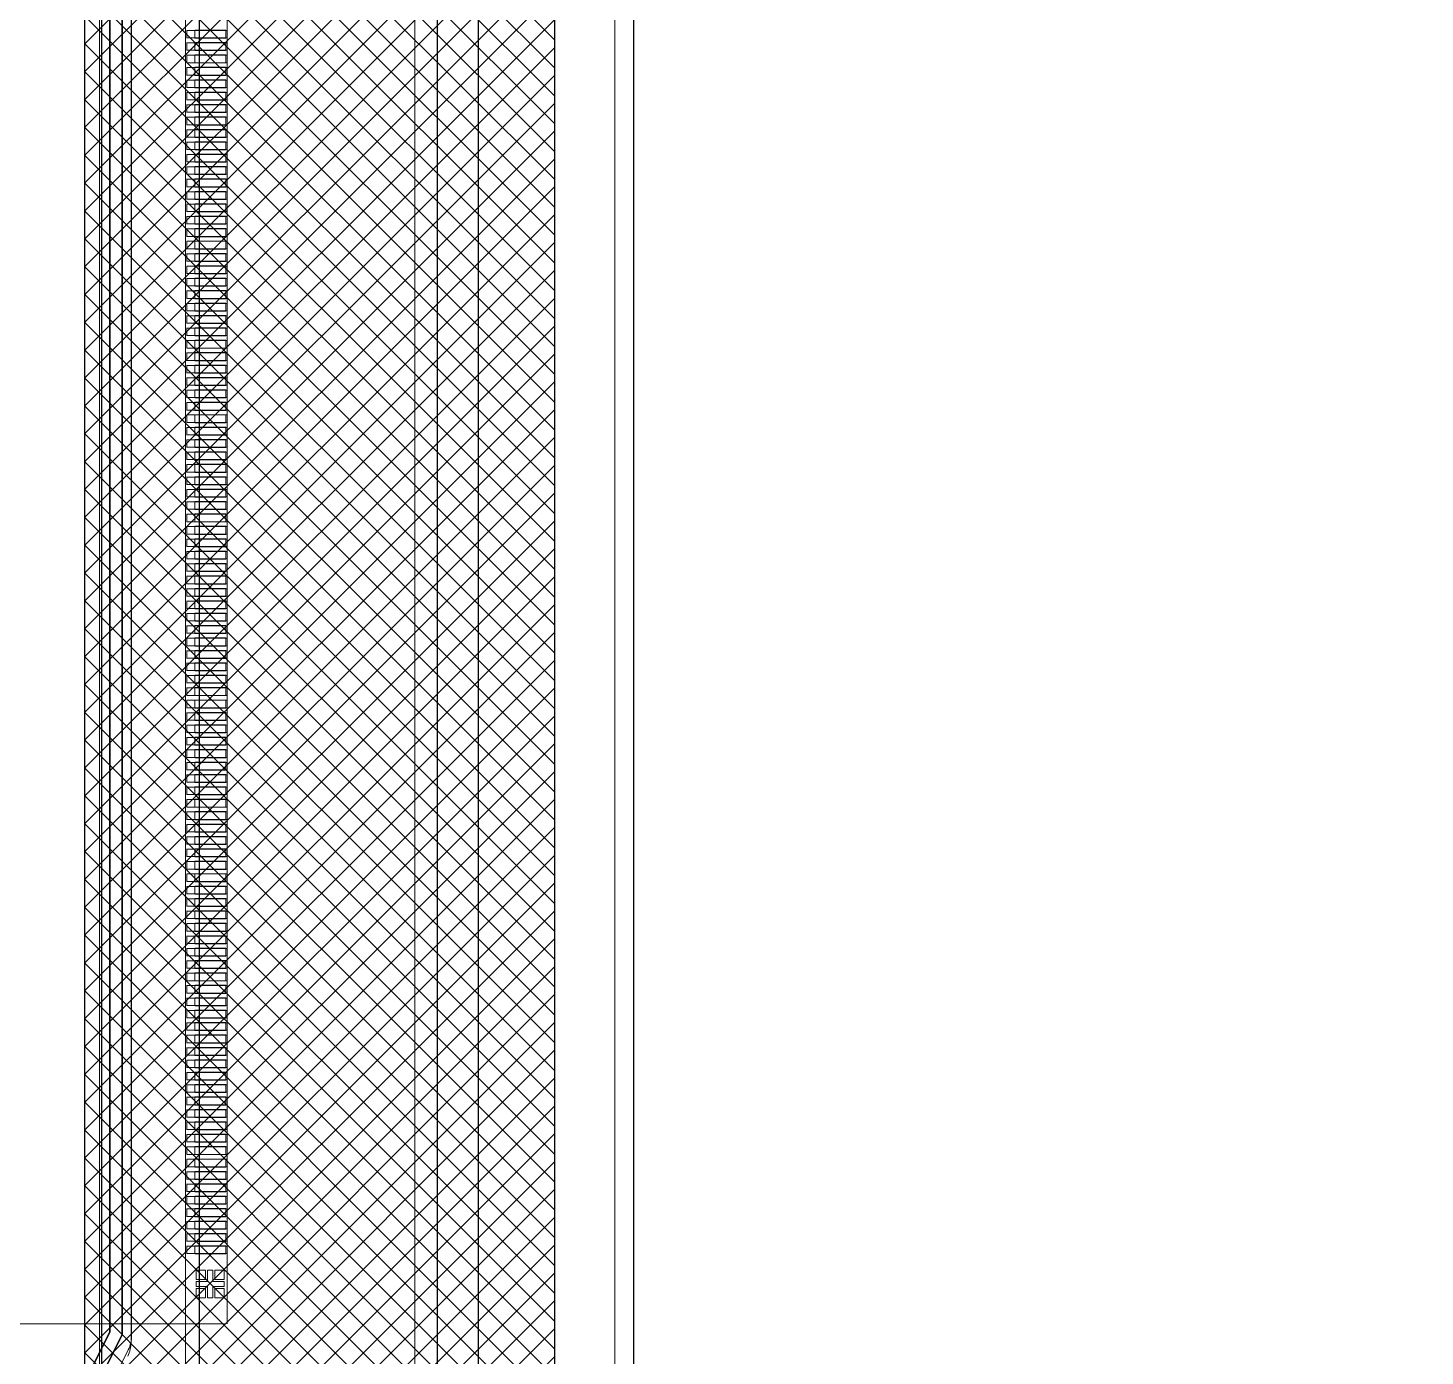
# Model space of a CAD drawing. Header units: millimetres. Extents: x 20850 to 34255, y -4073 to 3090.
# Drawn here: x 23519.35 to 23541.88, y 2534.62 to 2556.04 of the extents above; entities that cross this region are included whole.
import ezdxf

# ---------------------------------------------------------------- set-up
doc = ezdxf.new("R2010")
doc.units = ezdxf.units.MM
doc.header["$LTSCALE"] = 0.2
for name, color, linetype in [('Cover lens', 171, 'Continuous'), ('Sensor', 7, 'Continuous'), ('下铁框', 5, 'Continuous')]:
    doc.layers.add(name, color=color, linetype=linetype)
for name, color, linetype, lineweight in [('DIM（标注）', 3, 'Continuous', 0), ('LCD', 1, 'Continuous', 13), ('标注', 6, 'Continuous', 18), ('胶框', 7, 'Continuous', 5)]:
    doc.layers.add(name, color=color, linetype=linetype, lineweight=lineweight)

# ---------------------------------------------------------------- blocks, each defined once
blk = doc.blocks.new('7')
at = {"layer": '下铁框', "color": 4}
for p, q in [((-3168.582, 1829.306), (-3126.345, 1829.306)), ((-3126.345, 1829.306), (-3125.645, 1828.956)), ((-3168.535, 1829.106), (-3126.392, 1829.106)), ((-3126.392, 1829.106), (-3125.692, 1828.756))]:
    blk.add_line(p, q, dxfattribs=at)
blk = doc.blocks.new('A$C16496DF1')
at = {"layer": '胶框', "color": 7, "lineweight": 0}
for p, q in [((140.71, 20.274), (2.29, 20.274)), ((87.813, 14.68), (45.341, 14.68))]:
    blk.add_line(p, q, dxfattribs=at)
blk.add_arc((87.813, 14.18), 0.5, 63.4349, 90, dxfattribs=at)
at = {"layer": 'DIM（标注）', "color": 4, "linetype": 'Continuous'}
blk.add_blockref('7', (3214.041, -1814.776), dxfattribs=at)
blk = doc.blocks.new('fsddfdsfsfsdf')
h = blk.add_hatch()
h.set_pattern_fill('ANSI37', scale=0.1, angle=-90, style=0)
h.set_pattern_definition([(315, (14380.16406, 7288.82405), (0.224506403, 0.224506403), []), (45, (14380.16406, 7288.82405), (-0.224506403, 0.224506403), [])])
edge = h.paths.add_edge_path()
edge.add_line((14808.9353, 2352.5214), (15036.4433, 2352.5214))
edge.add_arc((15036.4433, 2353.1214), 0.6, -90, 0)
edge.add_line((15037.0433, 2353.1214), (15037.0433, 2494.9214))
edge.add_arc((15036.4433, 2494.9214), 0.6, 0, 90)
edge.add_line((15036.4433, 2495.5214), (14808.9353, 2495.5214))
edge.add_arc((14808.9353, 2495.0214), 0.5, 90, 180)
edge.add_line((14808.4353, 2495.0214), (14808.4353, 2353.0214))
edge.add_arc((14808.9353, 2353.0214), 0.5, 180, 270)
h.paths.add_polyline_path([(14816.0153, 2355.4414), (14816.0153, 2492.6014), (15034.7613, 2492.6014), (15034.7613, 2355.4414)], flags=16)
at = {"color": 7, "lineweight": 0}
for p, q in [((14814.7873, 2354.9414), (14814.7873, 2493.1014)), ((14809.1933, 2407.8082), (14809.1933, 2450.0804)), ((14808.8961, 2407.0957), (14809.1405, 2407.5846))]:
    blk.add_line(p, q, dxfattribs=at)
at = {"color": 7, "lineweight": 9}
for p, q in [((14810.0863, 2428.8614), (14810.0863, 2428.7314)), ((14810.0863, 2428.8614), (14810.0863, 2428.7314)), ((14810.0863, 2428.6614), (14810.0863, 2428.5314)), ((14810.0863, 2428.6614), (14810.0863, 2428.5314)), ((14810.0863, 2428.4614), (14810.0863, 2428.3314)), ((14810.0863, 2428.4614), (14810.0863, 2428.3314)), ((14810.0863, 2428.2614), (14810.0863, 2428.1314)), ((14810.0863, 2428.2614), (14810.0863, 2428.1314)), ((14810.0863, 2428.0614), (14810.0863, 2427.9314)), ((14810.0863, 2428.0614), (14810.0863, 2427.9314)), ((14810.0863, 2427.8614), (14810.0863, 2427.7314)), ((14810.0863, 2427.8614), (14810.0863, 2427.7314)), ((14810.0863, 2427.6614), (14810.0863, 2427.5314)), ((14810.0863, 2427.6614), (14810.0863, 2427.5314)), ((14810.0863, 2427.4614), (14810.0863, 2427.3314)), ((14810.0863, 2427.4614), (14810.0863, 2427.3314)), ((14810.0863, 2427.2614), (14810.0863, 2427.1314)), ((14810.0863, 2427.2614), (14810.0863, 2427.1314)), ((14810.0863, 2427.0614), (14810.0863, 2426.9314)), ((14810.0863, 2427.0614), (14810.0863, 2426.9314)), ((14810.0863, 2426.8614), (14810.0863, 2426.7314)), ((14810.0863, 2426.8614), (14810.0863, 2426.7314)), ((14810.0863, 2426.6614), (14810.0863, 2426.5314)), ((14810.0863, 2426.6614), (14810.0863, 2426.5314)), ((14810.0863, 2426.4614), (14810.0863, 2426.3314)), ((14810.0863, 2426.4614), (14810.0863, 2426.3314)), ((14810.0863, 2426.2614), (14810.0863, 2426.1314)), ((14810.0863, 2426.2614), (14810.0863, 2426.1314)), ((14810.0863, 2426.0614), (14810.0863, 2425.9314)), ((14810.0863, 2426.0614), (14810.0863, 2425.9314)), ((14810.0863, 2425.8614), (14810.0863, 2425.7314)), ((14810.0863, 2425.8614), (14810.0863, 2425.7314)), ((14810.0863, 2425.6614), (14810.0863, 2425.5314)), ((14810.0863, 2425.6614), (14810.0863, 2425.5314)), ((14810.0863, 2425.4614), (14810.0863, 2425.3314)), ((14810.0863, 2425.4614), (14810.0863, 2425.3314)), ((14810.0863, 2425.2614), (14810.0863, 2425.1314)), ((14810.0863, 2425.2614), (14810.0863, 2425.1314)), ((14810.0863, 2425.0614), (14810.0863, 2424.9314)), ((14810.0863, 2425.0614), (14810.0863, 2424.9314)), ((14810.0863, 2424.8614), (14810.0863, 2424.7314)), ((14810.0863, 2424.8614), (14810.0863, 2424.7314)), ((14810.0863, 2424.6614), (14810.0863, 2424.5314)), ((14810.0863, 2424.6614), (14810.0863, 2424.5314)), ((14810.0863, 2424.4614), (14810.0863, 2424.3314)), ((14810.0863, 2424.4614), (14810.0863, 2424.3314)), ((14810.0863, 2424.2614), (14810.0863, 2424.1314)), ((14810.0863, 2424.2614), (14810.0863, 2424.1314)), ((14810.0863, 2424.0614), (14810.0863, 2423.9314)), ((14810.0863, 2424.0614), (14810.0863, 2423.9314)), ((14810.0863, 2423.8614), (14810.0863, 2423.7314)), ((14810.0863, 2423.8614), (14810.0863, 2423.7314)), ((14810.0863, 2423.6614), (14810.0863, 2423.5314)), ((14810.0863, 2423.6614), (14810.0863, 2423.5314)), ((14810.0863, 2423.4614), (14810.0863, 2423.3314)), ((14810.0863, 2423.4614), (14810.0863, 2423.3314)), ((14810.0863, 2423.2614), (14810.0863, 2423.1314)), ((14810.0863, 2423.2614), (14810.0863, 2423.1314)), ((14810.0863, 2423.0614), (14810.0863, 2422.9314)), ((14810.0863, 2423.0614), (14810.0863, 2422.9314)), ((14810.0863, 2422.8614), (14810.0863, 2422.7314)), ((14810.0863, 2422.8614), (14810.0863, 2422.7314)), ((14810.0863, 2422.6614), (14810.0863, 2422.5314)), ((14810.0863, 2422.6614), (14810.0863, 2422.5314)), ((14810.0863, 2422.4614), (14810.0863, 2422.3314)), ((14810.0863, 2422.4614), (14810.0863, 2422.3314)), ((14810.0863, 2422.2614), (14810.0863, 2422.1314)), ((14810.0863, 2422.2614), (14810.0863, 2422.1314)), ((14810.0863, 2422.0614), (14810.0863, 2421.9314)), ((14810.0863, 2422.0614), (14810.0863, 2421.9314)), ((14810.0863, 2421.8614), (14810.0863, 2421.7314)), ((14810.0863, 2421.8614), (14810.0863, 2421.7314)), ((14810.0863, 2421.6614), (14810.0863, 2421.5314)), ((14810.0863, 2421.6614), (14810.0863, 2421.5314)), ((14810.0863, 2421.4614), (14810.0863, 2421.3314)), ((14810.0863, 2421.4614), (14810.0863, 2421.3314)), ((14810.0863, 2421.2614), (14810.0863, 2421.1314)), ((14810.0863, 2421.2614), (14810.0863, 2421.1314)), ((14810.0863, 2421.0614), (14810.0863, 2420.9314)), ((14810.0863, 2421.0614), (14810.0863, 2420.9314)), ((14810.0863, 2420.8614), (14810.0863, 2420.7314)), ((14810.0863, 2420.8614), (14810.0863, 2420.7314)), ((14810.0863, 2420.6614), (14810.0863, 2420.5314)), ((14810.0863, 2420.6614), (14810.0863, 2420.5314)), ((14810.0863, 2420.4614), (14810.0863, 2420.3314)), ((14810.0863, 2420.4614), (14810.0863, 2420.3314)), ((14810.0863, 2420.2614), (14810.0863, 2420.1314)), ((14810.0863, 2420.2614), (14810.0863, 2420.1314)), ((14810.0863, 2420.0614), (14810.0863, 2419.9314)), ((14810.0863, 2420.0614), (14810.0863, 2419.9314)), ((14810.0863, 2419.8614), (14810.0863, 2419.7314)), ((14810.0863, 2419.8614), (14810.0863, 2419.7314)), ((14810.0863, 2419.6614), (14810.0863, 2419.5314)), ((14810.0863, 2419.6614), (14810.0863, 2419.5314)), ((14810.0863, 2419.4614), (14810.0863, 2419.3314)), ((14810.0863, 2419.4614), (14810.0863, 2419.3314)), ((14810.0863, 2419.2614), (14810.0863, 2419.1314)), ((14810.0863, 2419.2614), (14810.0863, 2419.1314)), ((14810.0863, 2419.0614), (14810.0863, 2418.9314)), ((14810.0863, 2419.0614), (14810.0863, 2418.9314)), ((14810.0863, 2418.8614), (14810.0863, 2418.7314)), ((14810.0863, 2418.8614), (14810.0863, 2418.7314)), ((14810.0863, 2418.6614), (14810.0863, 2418.5314)), ((14810.0863, 2418.6614), (14810.0863, 2418.5314)), ((14810.0863, 2418.4614), (14810.0863, 2418.3314)), ((14810.0863, 2418.4614), (14810.0863, 2418.3314)), ((14810.0863, 2418.2614), (14810.0863, 2418.1314)), ((14810.0863, 2418.2614), (14810.0863, 2418.1314)), ((14810.0863, 2418.0614), (14810.0863, 2417.9314)), ((14810.0863, 2418.0614), (14810.0863, 2417.9314)), ((14810.0863, 2417.8614), (14810.0863, 2417.7314)), ((14810.0863, 2417.8614), (14810.0863, 2417.7314)), ((14810.0863, 2417.6614), (14810.0863, 2417.5314)), ((14810.0863, 2417.6614), (14810.0863, 2417.5314)), ((14810.0863, 2417.4614), (14810.0863, 2417.3314)), ((14810.0863, 2417.4614), (14810.0863, 2417.3314)), ((14810.0863, 2417.2614), (14810.0863, 2417.1314)), ((14810.0863, 2417.2614), (14810.0863, 2417.1314)), ((14810.0863, 2417.0614), (14810.0863, 2416.9314)), ((14810.0863, 2417.0614), (14810.0863, 2416.9314)), ((14810.0863, 2416.8614), (14810.0863, 2416.7314)), ((14810.0863, 2416.8614), (14810.0863, 2416.7314)), ((14810.0863, 2416.6614), (14810.0863, 2416.5314)), ((14810.0863, 2416.6614), (14810.0863, 2416.5314)), ((14810.0863, 2416.4614), (14810.0863, 2416.3314)), ((14810.0863, 2416.4614), (14810.0863, 2416.3314)), ((14810.0863, 2416.2614), (14810.0863, 2416.1314)), ((14810.0863, 2416.2614), (14810.0863, 2416.1314)), ((14810.0863, 2416.0614), (14810.0863, 2415.9314)), ((14810.0863, 2416.0614), (14810.0863, 2415.9314)), ((14810.0863, 2415.8614), (14810.0863, 2415.7314)), ((14810.0863, 2415.8614), (14810.0863, 2415.7314)), ((14810.0863, 2415.6614), (14810.0863, 2415.5314)), ((14810.0863, 2415.6614), (14810.0863, 2415.5314)), ((14810.0863, 2415.4614), (14810.0863, 2415.3314)), ((14810.0863, 2415.4614), (14810.0863, 2415.3314)), ((14810.0863, 2415.2614), (14810.0863, 2415.1314)), ((14810.0863, 2415.2614), (14810.0863, 2415.1314)), ((14810.0863, 2415.0614), (14810.0863, 2414.9314)), ((14810.0863, 2415.0614), (14810.0863, 2414.9314)), ((14810.0863, 2414.8614), (14810.0863, 2414.7314)), ((14810.0863, 2414.8614), (14810.0863, 2414.7314)), ((14810.0863, 2414.6614), (14810.0863, 2414.5314)), ((14810.0863, 2414.6614), (14810.0863, 2414.5314)), ((14810.0863, 2414.4614), (14810.0863, 2414.3314)), ((14810.0863, 2414.4614), (14810.0863, 2414.3314)), ((14810.0863, 2414.2614), (14810.0863, 2414.1314)), ((14810.0863, 2414.2614), (14810.0863, 2414.1314)), ((14810.0863, 2414.0614), (14810.0863, 2413.9314)), ((14810.0863, 2414.0614), (14810.0863, 2413.9314)), ((14810.0863, 2413.8614), (14810.0863, 2413.7314)), ((14810.0863, 2413.8614), (14810.0863, 2413.7314)), ((14810.0863, 2413.6614), (14810.0863, 2413.5314)), ((14810.0863, 2413.6614), (14810.0863, 2413.5314)), ((14810.0863, 2413.4614), (14810.0863, 2413.3314)), ((14810.0863, 2413.4614), (14810.0863, 2413.3314)), ((14810.0863, 2413.2614), (14810.0863, 2413.1314)), ((14810.0863, 2413.2614), (14810.0863, 2413.1314)), ((14810.0863, 2413.0614), (14810.0863, 2412.9314)), ((14810.0863, 2413.0614), (14810.0863, 2412.9314)), ((14810.0863, 2412.8614), (14810.0863, 2412.7314)), ((14810.0863, 2412.8614), (14810.0863, 2412.7314)), ((14810.0863, 2412.6614), (14810.0863, 2412.5314)), ((14810.0863, 2412.6614), (14810.0863, 2412.5314)), ((14810.0863, 2412.4614), (14810.0863, 2412.3314)), ((14810.0863, 2412.4614), (14810.0863, 2412.3314)), ((14810.0863, 2412.2614), (14810.0863, 2412.1314)), ((14810.0863, 2412.2614), (14810.0863, 2412.1314)), ((14810.0863, 2412.0614), (14810.0863, 2411.9314)), ((14810.0863, 2412.0614), (14810.0863, 2411.9314)), ((14810.0863, 2411.8614), (14810.0863, 2411.7314)), ((14810.0863, 2411.8614), (14810.0863, 2411.7314)), ((14810.0863, 2411.6614), (14810.0863, 2411.5314)), ((14810.0863, 2411.6614), (14810.0863, 2411.5314)), ((14810.0863, 2411.4614), (14810.0863, 2411.3314)), ((14810.0863, 2411.4614), (14810.0863, 2411.3314)), ((14810.0863, 2411.2614), (14810.0863, 2411.1314)), ((14810.0863, 2411.2614), (14810.0863, 2411.1314)), ((14810.0863, 2411.0614), (14810.0863, 2410.9314)), ((14810.0863, 2411.0614), (14810.0863, 2410.9314)), ((14810.0863, 2410.8614), (14810.0863, 2410.7314)), ((14810.0863, 2410.8614), (14810.0863, 2410.7314)), ((14810.0863, 2410.6614), (14810.0863, 2410.5314)), ((14810.0863, 2410.6614), (14810.0863, 2410.5314)), ((14810.0863, 2410.4614), (14810.0863, 2410.3314)), ((14810.0863, 2410.4614), (14810.0863, 2410.3314)), ((14810.0863, 2410.2614), (14810.0863, 2410.1314)), ((14810.0863, 2410.2614), (14810.0863, 2410.1314)), ((14810.0863, 2410.0614), (14810.0863, 2409.9314)), ((14810.0863, 2410.0614), (14810.0863, 2409.9314)), ((14810.0863, 2409.8614), (14810.0863, 2409.7314)), ((14810.0863, 2409.8614), (14810.0863, 2409.7314)), ((14810.0863, 2409.6614), (14810.0863, 2409.5314)), ((14810.0863, 2409.6614), (14810.0863, 2409.5314)), ((14810.0863, 2409.4614), (14810.0863, 2409.3314)), ((14810.0863, 2409.4614), (14810.0863, 2409.3314)), ((14810.0863, 2409.2614), (14810.0863, 2409.1314)), ((14810.0863, 2409.2614), (14810.0863, 2409.1314)), ((14810.4188, 2408.6889), (14810.2363, 2408.6889)), ((14810.2363, 2408.6889), (14810.2363, 2408.6039)), ((14810.4188, 2408.6889), (14810.2363, 2408.6889)), ((14810.2363, 2408.6889), (14810.2363, 2408.6039)), ((14810.5038, 2408.8714), (14810.4188, 2408.8714)), ((14810.4188, 2408.8714), (14810.4188, 2408.6889)), ((14810.5038, 2408.8714), (14810.4188, 2408.8714)), ((14810.4188, 2408.8714), (14810.4188, 2408.6889)), ((14810.5038, 2408.8714), (14810.5038, 2408.6889)), ((14810.5038, 2408.8714), (14810.5038, 2408.6889)), ((14810.6863, 2408.6889), (14810.5038, 2408.6889)), ((14810.6863, 2408.6889), (14810.5038, 2408.6889)), ((14810.6863, 2408.6889), (14810.6863, 2408.6039)), ((14810.6863, 2408.6889), (14810.6863, 2408.6039)), ((14810.4188, 2408.6039), (14810.2363, 2408.6039)), ((14810.4188, 2408.6039), (14810.2363, 2408.6039)), ((14810.4188, 2408.6039), (14810.4188, 2408.4214)), ((14810.4188, 2408.6039), (14810.4188, 2408.4214)), ((14810.6863, 2408.6039), (14810.5038, 2408.6039)), ((14810.5038, 2408.6039), (14810.5038, 2408.4214)), ((14810.6863, 2408.6039), (14810.5038, 2408.6039)), ((14810.5038, 2408.6039), (14810.5038, 2408.4214)), ((14810.5038, 2408.4214), (14810.4188, 2408.4214)), ((14810.5038, 2408.4214), (14810.4188, 2408.4214))]:
    blk.add_line(p, q, dxfattribs=at)
at = {"color": 7}
blk.add_lwpolyline([(14808.9353, 2352.5214), (15036.4433, 2352.5214, 0.4142136), (15037.0433, 2353.1214), (15037.0433, 2494.9214, 0.4142136), (15036.4433, 2495.5214), (14808.9353, 2495.5214, 0.4142136), (14808.4353, 2495.0214), (14808.4353, 2353.0214, 0.4142136)], format="xyb", close=True, dxfattribs=at)
at = {"ltscale": 3}
blk.add_lwpolyline([(14808.7152, 2366.0524), (14808.7154, 2485.4542, 0.1989154), (14808.6568, 2485.5956), (14808.4939, 2485.7585, -0.198915), (14808.4353, 2485.817), (14808.4353, 2495.0214, -0.4142136), (14808.9353, 2495.5214), (15036.4853, 2495.5214, -0.4142136), (15036.9853, 2495.0214), (15036.9853, 2353.1214, -0.4142136), (15036.4853, 2352.6214), (14808.9353, 2352.6214, -0.4142136), (14808.4353, 2353.1214), (14808.4353, 2365.5655, -0.198915), (14808.4939, 2365.624), (14808.5687, 2365.6989)], format="xyb", dxfattribs=at)
at = {"color": 7}
for points in [[(14810.2853, 2493.7014), (14810.2853, 2354.3414), (15035.8613, 2354.3414), (15035.8613, 2493.7014)], [(14816.0153, 2355.4414), (14816.0153, 2492.6014), (15034.7613, 2492.6014), (15034.7613, 2355.4414)], [(14817.2853, 2356.3414), (15033.8613, 2356.3414), (15033.8613, 2491.7014), (14817.2853, 2491.7014)]]:
    blk.add_lwpolyline(points, close=True, dxfattribs=at)
blk.add_lwpolyline([(14814.1213, 2493.7014), (14814.1213, 2354.3414)], dxfattribs=at)
at = {"color": 7, "lineweight": 0}
blk.add_arc((14808.6933, 2407.8082), 0.5, 333.43495, 0, dxfattribs=at)
at = {"layer": 'LCD', "color": 4, "lineweight": 0}
for p, q in [((14810.4188, 2408.6889), (14810.2363, 2408.6889)), ((14810.2363, 2408.6039), (14810.2363, 2408.6889)), ((14810.4188, 2408.6889), (14810.2363, 2408.6889)), ((14810.2363, 2408.6039), (14810.2363, 2408.6889)), ((14810.4188, 2408.6889), (14810.4188, 2408.8714)), ((14810.4188, 2408.8714), (14810.5038, 2408.8714)), ((14810.4188, 2408.6889), (14810.4188, 2408.8714)), ((14810.5038, 2408.6889), (14810.5038, 2408.8714)), ((14810.5038, 2408.6889), (14810.5038, 2408.8714)), ((14810.6863, 2408.6889), (14810.5038, 2408.6889)), ((14810.6863, 2408.6889), (14810.5038, 2408.6889)), ((14810.6863, 2408.6889), (14810.6863, 2408.6039)), ((14810.6863, 2408.6889), (14810.6863, 2408.6039)), ((14810.4188, 2408.6039), (14810.2363, 2408.6039)), ((14810.4188, 2408.6039), (14810.2363, 2408.6039)), ((14810.4188, 2408.4214), (14810.4188, 2408.6039)), ((14810.4188, 2408.4214), (14810.4188, 2408.6039)), ((14810.6863, 2408.6039), (14810.5038, 2408.6039)), ((14810.5038, 2408.4214), (14810.5038, 2408.6039)), ((14810.6863, 2408.6039), (14810.5038, 2408.6039)), ((14810.5038, 2408.4214), (14810.5038, 2408.6039)), ((14810.5038, 2408.4214), (14810.4188, 2408.4214)), ((14810.5038, 2408.4214), (14810.4188, 2408.4214))]:
    blk.add_line(p, q, dxfattribs=at)
for points in [[(14810.7363, 2428.7364), (14810.7363, 2428.8564), (14810.0863, 2428.8564), (14810.0863, 2428.7364)], [(14810.7363, 2428.5364), (14810.7363, 2428.6564), (14810.0863, 2428.6564), (14810.0863, 2428.5364)], [(14810.7363, 2428.3364), (14810.7363, 2428.4564), (14810.0863, 2428.4564), (14810.0863, 2428.3364)], [(14810.7363, 2428.1364), (14810.7363, 2428.2564), (14810.0863, 2428.2564), (14810.0863, 2428.1364)], [(14810.7363, 2427.9364), (14810.7363, 2428.0564), (14810.0863, 2428.0564), (14810.0863, 2427.9364)], [(14810.7363, 2427.7364), (14810.7363, 2427.8564), (14810.0863, 2427.8564), (14810.0863, 2427.7364)], [(14810.7363, 2427.5364), (14810.7363, 2427.6564), (14810.0863, 2427.6564), (14810.0863, 2427.5364)], [(14810.7363, 2427.3364), (14810.7363, 2427.4564), (14810.0863, 2427.4564), (14810.0863, 2427.3364)], [(14810.7363, 2427.1364), (14810.7363, 2427.2564), (14810.0863, 2427.2564), (14810.0863, 2427.1364)], [(14810.7363, 2426.9364), (14810.7363, 2427.0564), (14810.0863, 2427.0564), (14810.0863, 2426.9364)], [(14810.7363, 2426.7364), (14810.7363, 2426.8564), (14810.0863, 2426.8564), (14810.0863, 2426.7364)], [(14810.7363, 2426.5364), (14810.7363, 2426.6564), (14810.0863, 2426.6564), (14810.0863, 2426.5364)], [(14810.7363, 2426.3364), (14810.7363, 2426.4564), (14810.0863, 2426.4564), (14810.0863, 2426.3364)], [(14810.7363, 2426.1364), (14810.7363, 2426.2564), (14810.0863, 2426.2564), (14810.0863, 2426.1364)], [(14810.7363, 2425.9364), (14810.7363, 2426.0564), (14810.0863, 2426.0564), (14810.0863, 2425.9364)], [(14810.7363, 2425.7364), (14810.7363, 2425.8564), (14810.0863, 2425.8564), (14810.0863, 2425.7364)], [(14810.7363, 2425.5364), (14810.7363, 2425.6564), (14810.0863, 2425.6564), (14810.0863, 2425.5364)], [(14810.7363, 2425.3364), (14810.7363, 2425.4564), (14810.0863, 2425.4564), (14810.0863, 2425.3364)], [(14810.7363, 2425.1364), (14810.7363, 2425.2564), (14810.0863, 2425.2564), (14810.0863, 2425.1364)], [(14810.7363, 2424.9364), (14810.7363, 2425.0564), (14810.0863, 2425.0564), (14810.0863, 2424.9364)], [(14810.7363, 2424.7364), (14810.7363, 2424.8564), (14810.0863, 2424.8564), (14810.0863, 2424.7364)], [(14810.7363, 2424.5364), (14810.7363, 2424.6564), (14810.0863, 2424.6564), (14810.0863, 2424.5364)], [(14810.7363, 2424.3364), (14810.7363, 2424.4564), (14810.0863, 2424.4564), (14810.0863, 2424.3364)], [(14810.7363, 2424.1364), (14810.7363, 2424.2564), (14810.0863, 2424.2564), (14810.0863, 2424.1364)], [(14810.7363, 2423.9364), (14810.7363, 2424.0564), (14810.0863, 2424.0564), (14810.0863, 2423.9364)], [(14810.7363, 2423.7364), (14810.7363, 2423.8564), (14810.0863, 2423.8564), (14810.0863, 2423.7364)], [(14810.7363, 2423.5364), (14810.7363, 2423.6564), (14810.0863, 2423.6564), (14810.0863, 2423.5364)], [(14810.7363, 2423.3364), (14810.7363, 2423.4564), (14810.0863, 2423.4564), (14810.0863, 2423.3364)], [(14810.7363, 2423.1364), (14810.7363, 2423.2564), (14810.0863, 2423.2564), (14810.0863, 2423.1364)], [(14810.7363, 2422.9364), (14810.7363, 2423.0564), (14810.0863, 2423.0564), (14810.0863, 2422.9364)], [(14810.7363, 2422.7364), (14810.7363, 2422.8564), (14810.0863, 2422.8564), (14810.0863, 2422.7364)], [(14810.7363, 2422.5364), (14810.7363, 2422.6564), (14810.0863, 2422.6564), (14810.0863, 2422.5364)], [(14810.7363, 2422.3364), (14810.7363, 2422.4564), (14810.0863, 2422.4564), (14810.0863, 2422.3364)], [(14810.7363, 2422.1364), (14810.7363, 2422.2564), (14810.0863, 2422.2564), (14810.0863, 2422.1364)], [(14810.7363, 2421.9364), (14810.7363, 2422.0564), (14810.0863, 2422.0564), (14810.0863, 2421.9364)], [(14810.7363, 2421.7364), (14810.7363, 2421.8564), (14810.0863, 2421.8564), (14810.0863, 2421.7364)], [(14810.7363, 2421.5364), (14810.7363, 2421.6564), (14810.0863, 2421.6564), (14810.0863, 2421.5364)], [(14810.7363, 2421.3364), (14810.7363, 2421.4564), (14810.0863, 2421.4564), (14810.0863, 2421.3364)], [(14810.7363, 2421.1364), (14810.7363, 2421.2564), (14810.0863, 2421.2564), (14810.0863, 2421.1364)], [(14810.7363, 2420.9364), (14810.7363, 2421.0564), (14810.0863, 2421.0564), (14810.0863, 2420.9364)], [(14810.7363, 2420.7364), (14810.7363, 2420.8564), (14810.0863, 2420.8564), (14810.0863, 2420.7364)], [(14810.7363, 2420.5364), (14810.7363, 2420.6564), (14810.0863, 2420.6564), (14810.0863, 2420.5364)], [(14810.7363, 2420.3364), (14810.7363, 2420.4564), (14810.0863, 2420.4564), (14810.0863, 2420.3364)], [(14810.7363, 2420.1364), (14810.7363, 2420.2564), (14810.0863, 2420.2564), (14810.0863, 2420.1364)], [(14810.7363, 2419.9364), (14810.7363, 2420.0564), (14810.0863, 2420.0564), (14810.0863, 2419.9364)], [(14810.7363, 2419.7364), (14810.7363, 2419.8564), (14810.0863, 2419.8564), (14810.0863, 2419.7364)], [(14810.7363, 2419.5364), (14810.7363, 2419.6564), (14810.0863, 2419.6564), (14810.0863, 2419.5364)], [(14810.7363, 2419.3364), (14810.7363, 2419.4564), (14810.0863, 2419.4564), (14810.0863, 2419.3364)], [(14810.7363, 2419.1364), (14810.7363, 2419.2564), (14810.0863, 2419.2564), (14810.0863, 2419.1364)], [(14810.7363, 2418.9364), (14810.7363, 2419.0564), (14810.0863, 2419.0564), (14810.0863, 2418.9364)], [(14810.7363, 2418.7364), (14810.7363, 2418.8564), (14810.0863, 2418.8564), (14810.0863, 2418.7364)], [(14810.7363, 2418.5364), (14810.7363, 2418.6564), (14810.0863, 2418.6564), (14810.0863, 2418.5364)], [(14810.7363, 2418.3364), (14810.7363, 2418.4564), (14810.0863, 2418.4564), (14810.0863, 2418.3364)], [(14810.7363, 2418.1364), (14810.7363, 2418.2564), (14810.0863, 2418.2564), (14810.0863, 2418.1364)], [(14810.7363, 2417.9364), (14810.7363, 2418.0564), (14810.0863, 2418.0564), (14810.0863, 2417.9364)], [(14810.7363, 2417.7364), (14810.7363, 2417.8564), (14810.0863, 2417.8564), (14810.0863, 2417.7364)], [(14810.7363, 2417.5364), (14810.7363, 2417.6564), (14810.0863, 2417.6564), (14810.0863, 2417.5364)], [(14810.7363, 2417.3364), (14810.7363, 2417.4564), (14810.0863, 2417.4564), (14810.0863, 2417.3364)], [(14810.7363, 2417.1364), (14810.7363, 2417.2564), (14810.0863, 2417.2564), (14810.0863, 2417.1364)], [(14810.7363, 2416.9364), (14810.7363, 2417.0564), (14810.0863, 2417.0564), (14810.0863, 2416.9364)], [(14810.7363, 2416.7364), (14810.7363, 2416.8564), (14810.0863, 2416.8564), (14810.0863, 2416.7364)], [(14810.7363, 2416.5364), (14810.7363, 2416.6564), (14810.0863, 2416.6564), (14810.0863, 2416.5364)], [(14810.7363, 2416.3364), (14810.7363, 2416.4564), (14810.0863, 2416.4564), (14810.0863, 2416.3364)], [(14810.7363, 2416.1364), (14810.7363, 2416.2564), (14810.0863, 2416.2564), (14810.0863, 2416.1364)], [(14810.7363, 2415.9364), (14810.7363, 2416.0564), (14810.0863, 2416.0564), (14810.0863, 2415.9364)], [(14810.7363, 2415.7364), (14810.7363, 2415.8564), (14810.0863, 2415.8564), (14810.0863, 2415.7364)], [(14810.7363, 2415.5364), (14810.7363, 2415.6564), (14810.0863, 2415.6564), (14810.0863, 2415.5364)], [(14810.7363, 2415.3364), (14810.7363, 2415.4564), (14810.0863, 2415.4564), (14810.0863, 2415.3364)], [(14810.7363, 2415.1364), (14810.7363, 2415.2564), (14810.0863, 2415.2564), (14810.0863, 2415.1364)], [(14810.7363, 2414.9364), (14810.7363, 2415.0564), (14810.0863, 2415.0564), (14810.0863, 2414.9364)], [(14810.7363, 2414.7364), (14810.7363, 2414.8564), (14810.0863, 2414.8564), (14810.0863, 2414.7364)], [(14810.7363, 2414.5364), (14810.7363, 2414.6564), (14810.0863, 2414.6564), (14810.0863, 2414.5364)], [(14810.7363, 2414.3364), (14810.7363, 2414.4564), (14810.0863, 2414.4564), (14810.0863, 2414.3364)], [(14810.7363, 2414.1364), (14810.7363, 2414.2564), (14810.0863, 2414.2564), (14810.0863, 2414.1364)], [(14810.7363, 2413.9364), (14810.7363, 2414.0564), (14810.0863, 2414.0564), (14810.0863, 2413.9364)], [(14810.7363, 2413.7364), (14810.7363, 2413.8564), (14810.0863, 2413.8564), (14810.0863, 2413.7364)], [(14810.7363, 2413.5364), (14810.7363, 2413.6564), (14810.0863, 2413.6564), (14810.0863, 2413.5364)], [(14810.7363, 2413.3364), (14810.7363, 2413.4564), (14810.0863, 2413.4564), (14810.0863, 2413.3364)], [(14810.7363, 2413.1364), (14810.7363, 2413.2564), (14810.0863, 2413.2564), (14810.0863, 2413.1364)], [(14810.7363, 2412.9364), (14810.7363, 2413.0564), (14810.0863, 2413.0564), (14810.0863, 2412.9364)], [(14810.7363, 2412.7364), (14810.7363, 2412.8564), (14810.0863, 2412.8564), (14810.0863, 2412.7364)], [(14810.7363, 2412.5364), (14810.7363, 2412.6564), (14810.0863, 2412.6564), (14810.0863, 2412.5364)], [(14810.7363, 2412.3364), (14810.7363, 2412.4564), (14810.0863, 2412.4564), (14810.0863, 2412.3364)], [(14810.7363, 2412.1364), (14810.7363, 2412.2564), (14810.0863, 2412.2564), (14810.0863, 2412.1364)], [(14810.7363, 2411.9364), (14810.7363, 2412.0564), (14810.0863, 2412.0564), (14810.0863, 2411.9364)], [(14810.7363, 2411.7364), (14810.7363, 2411.8564), (14810.0863, 2411.8564), (14810.0863, 2411.7364)], [(14810.7363, 2411.5364), (14810.7363, 2411.6564), (14810.0863, 2411.6564), (14810.0863, 2411.5364)], [(14810.7363, 2411.3364), (14810.7363, 2411.4564), (14810.0863, 2411.4564), (14810.0863, 2411.3364)], [(14810.7363, 2411.1364), (14810.7363, 2411.2564), (14810.0863, 2411.2564), (14810.0863, 2411.1364)], [(14810.7363, 2410.9364), (14810.7363, 2411.0564), (14810.0863, 2411.0564), (14810.0863, 2410.9364)], [(14810.7363, 2410.7364), (14810.7363, 2410.8564), (14810.0863, 2410.8564), (14810.0863, 2410.7364)], [(14810.7363, 2410.5364), (14810.7363, 2410.6564), (14810.0863, 2410.6564), (14810.0863, 2410.5364)], [(14810.7363, 2410.3364), (14810.7363, 2410.4564), (14810.0863, 2410.4564), (14810.0863, 2410.3364)], [(14810.7363, 2410.1364), (14810.7363, 2410.2564), (14810.0863, 2410.2564), (14810.0863, 2410.1364)], [(14810.7363, 2409.9364), (14810.7363, 2410.0564), (14810.0863, 2410.0564), (14810.0863, 2409.9364)], [(14810.7363, 2409.7364), (14810.7363, 2409.8564), (14810.0863, 2409.8564), (14810.0863, 2409.7364)], [(14810.7363, 2409.5364), (14810.7363, 2409.6564), (14810.0863, 2409.6564), (14810.0863, 2409.5364)], [(14810.7363, 2409.3364), (14810.7363, 2409.4564), (14810.0863, 2409.4564), (14810.0863, 2409.3364)], [(14810.7363, 2409.1364), (14810.7363, 2409.2564), (14810.0863, 2409.2564), (14810.0863, 2409.1364)]]:
    blk.add_lwpolyline(points, close=True, dxfattribs=at)
at = {"layer": '标注', "color": 1}
for p, q in [((14810.7363, 2439.5879), (14810.7363, 2408.0048)), ((14806.6967, 2408.0048), (14810.691, 2408.0048))]:
    blk.add_line(p, q, dxfattribs=at)
at = {"layer": '标注', "color": 6}
for points in [[(15035.8613, 2493.9014), (15035.8613, 2354.1414), (14810.0613, 2354.1414), (14810.0613, 2493.9014)], [(15035.8613, 2493.9014), (15035.8613, 2354.1414), (14810.0613, 2354.1414), (14810.0613, 2493.9014)], [(15035.8613, 2493.9014), (15035.8613, 2354.1414), (14813.7613, 2354.1414), (14813.7613, 2493.9014)], [(15035.8613, 2493.9014), (15035.8613, 2354.1414), (14813.7613, 2354.1414), (14813.7613, 2493.9014)], [(15033.8613, 2491.7014), (15033.8613, 2356.3414), (14817.2853, 2356.3414), (14817.2853, 2491.7014)], [(15033.8613, 2491.7014), (15033.8613, 2356.3414), (14817.2853, 2356.3414), (14817.2853, 2491.7014)]]:
    blk.add_lwpolyline(points, close=True, dxfattribs=at)
at = {"layer": '标注', "color": 1}
for points in [[(14810.7113, 2428.8614), (14810.7113, 2428.7314), (14810.2113, 2428.7314), (14810.2113, 2428.8614)], [(14810.7113, 2428.6614), (14810.7113, 2428.5314), (14810.2113, 2428.5314), (14810.2113, 2428.6614)], [(14810.7113, 2428.4614), (14810.7113, 2428.3314), (14810.2113, 2428.3314), (14810.2113, 2428.4614)], [(14810.7113, 2428.2614), (14810.7113, 2428.1314), (14810.2113, 2428.1314), (14810.2113, 2428.2614)], [(14810.7113, 2428.0614), (14810.7113, 2427.9314), (14810.2113, 2427.9314), (14810.2113, 2428.0614)], [(14810.7113, 2427.8614), (14810.7113, 2427.7314), (14810.2113, 2427.7314), (14810.2113, 2427.8614)], [(14810.7113, 2427.6614), (14810.7113, 2427.5314), (14810.2113, 2427.5314), (14810.2113, 2427.6614)], [(14810.7113, 2427.4614), (14810.7113, 2427.3314), (14810.2113, 2427.3314), (14810.2113, 2427.4614)], [(14810.7113, 2427.2614), (14810.7113, 2427.1314), (14810.2113, 2427.1314), (14810.2113, 2427.2614)], [(14810.7113, 2427.0614), (14810.7113, 2426.9314), (14810.2113, 2426.9314), (14810.2113, 2427.0614)], [(14810.7113, 2426.8614), (14810.7113, 2426.7314), (14810.2113, 2426.7314), (14810.2113, 2426.8614)], [(14810.7113, 2426.6614), (14810.7113, 2426.5314), (14810.2113, 2426.5314), (14810.2113, 2426.6614)], [(14810.7113, 2426.4614), (14810.7113, 2426.3314), (14810.2113, 2426.3314), (14810.2113, 2426.4614)], [(14810.7113, 2426.2614), (14810.7113, 2426.1314), (14810.2113, 2426.1314), (14810.2113, 2426.2614)], [(14810.7113, 2426.0614), (14810.7113, 2425.9314), (14810.2113, 2425.9314), (14810.2113, 2426.0614)], [(14810.7113, 2425.8614), (14810.7113, 2425.7314), (14810.2113, 2425.7314), (14810.2113, 2425.8614)], [(14810.7113, 2425.6614), (14810.7113, 2425.5314), (14810.2113, 2425.5314), (14810.2113, 2425.6614)], [(14810.7113, 2425.4614), (14810.7113, 2425.3314), (14810.2113, 2425.3314), (14810.2113, 2425.4614)], [(14810.7113, 2425.2614), (14810.7113, 2425.1314), (14810.2113, 2425.1314), (14810.2113, 2425.2614)], [(14810.7113, 2425.0614), (14810.7113, 2424.9314), (14810.2113, 2424.9314), (14810.2113, 2425.0614)], [(14810.7113, 2424.8614), (14810.7113, 2424.7314), (14810.2113, 2424.7314), (14810.2113, 2424.8614)], [(14810.7113, 2424.6614), (14810.7113, 2424.5314), (14810.2113, 2424.5314), (14810.2113, 2424.6614)], [(14810.7113, 2424.4614), (14810.7113, 2424.3314), (14810.2113, 2424.3314), (14810.2113, 2424.4614)], [(14810.7113, 2424.2614), (14810.7113, 2424.1314), (14810.2113, 2424.1314), (14810.2113, 2424.2614)], [(14810.7113, 2424.0614), (14810.7113, 2423.9314), (14810.2113, 2423.9314), (14810.2113, 2424.0614)], [(14810.7113, 2423.8614), (14810.7113, 2423.7314), (14810.2113, 2423.7314), (14810.2113, 2423.8614)], [(14810.7113, 2423.6614), (14810.7113, 2423.5314), (14810.2113, 2423.5314), (14810.2113, 2423.6614)], [(14810.7113, 2423.4614), (14810.7113, 2423.3314), (14810.2113, 2423.3314), (14810.2113, 2423.4614)], [(14810.7113, 2423.2614), (14810.7113, 2423.1314), (14810.2113, 2423.1314), (14810.2113, 2423.2614)], [(14810.7113, 2423.0614), (14810.7113, 2422.9314), (14810.2113, 2422.9314), (14810.2113, 2423.0614)], [(14810.7113, 2422.8614), (14810.7113, 2422.7314), (14810.2113, 2422.7314), (14810.2113, 2422.8614)], [(14810.7113, 2422.6614), (14810.7113, 2422.5314), (14810.2113, 2422.5314), (14810.2113, 2422.6614)], [(14810.7113, 2422.4614), (14810.7113, 2422.3314), (14810.2113, 2422.3314), (14810.2113, 2422.4614)], [(14810.7113, 2422.2614), (14810.7113, 2422.1314), (14810.2113, 2422.1314), (14810.2113, 2422.2614)], [(14810.7113, 2422.0614), (14810.7113, 2421.9314), (14810.2113, 2421.9314), (14810.2113, 2422.0614)], [(14810.7113, 2421.8614), (14810.7113, 2421.7314), (14810.2113, 2421.7314), (14810.2113, 2421.8614)], [(14810.7113, 2421.6614), (14810.7113, 2421.5314), (14810.2113, 2421.5314), (14810.2113, 2421.6614)], [(14810.7113, 2421.4614), (14810.7113, 2421.3314), (14810.2113, 2421.3314), (14810.2113, 2421.4614)], [(14810.7113, 2421.2614), (14810.7113, 2421.1314), (14810.2113, 2421.1314), (14810.2113, 2421.2614)], [(14810.7113, 2421.0614), (14810.7113, 2420.9314), (14810.2113, 2420.9314), (14810.2113, 2421.0614)], [(14810.7113, 2420.8614), (14810.7113, 2420.7314), (14810.2113, 2420.7314), (14810.2113, 2420.8614)], [(14810.7113, 2420.6614), (14810.7113, 2420.5314), (14810.2113, 2420.5314), (14810.2113, 2420.6614)], [(14810.7113, 2420.4614), (14810.7113, 2420.3314), (14810.2113, 2420.3314), (14810.2113, 2420.4614)], [(14810.7113, 2420.2614), (14810.7113, 2420.1314), (14810.2113, 2420.1314), (14810.2113, 2420.2614)], [(14810.7113, 2420.0614), (14810.7113, 2419.9314), (14810.2113, 2419.9314), (14810.2113, 2420.0614)], [(14810.7113, 2419.8614), (14810.7113, 2419.7314), (14810.2113, 2419.7314), (14810.2113, 2419.8614)], [(14810.7113, 2419.6614), (14810.7113, 2419.5314), (14810.2113, 2419.5314), (14810.2113, 2419.6614)], [(14810.7113, 2419.4614), (14810.7113, 2419.3314), (14810.2113, 2419.3314), (14810.2113, 2419.4614)], [(14810.7113, 2419.2614), (14810.7113, 2419.1314), (14810.2113, 2419.1314), (14810.2113, 2419.2614)], [(14810.7113, 2419.0614), (14810.7113, 2418.9314), (14810.2113, 2418.9314), (14810.2113, 2419.0614)], [(14810.7113, 2418.8614), (14810.7113, 2418.7314), (14810.2113, 2418.7314), (14810.2113, 2418.8614)], [(14810.7113, 2418.6614), (14810.7113, 2418.5314), (14810.2113, 2418.5314), (14810.2113, 2418.6614)], [(14810.7113, 2418.4614), (14810.7113, 2418.3314), (14810.2113, 2418.3314), (14810.2113, 2418.4614)], [(14810.7113, 2418.2614), (14810.7113, 2418.1314), (14810.2113, 2418.1314), (14810.2113, 2418.2614)], [(14810.7113, 2418.0614), (14810.7113, 2417.9314), (14810.2113, 2417.9314), (14810.2113, 2418.0614)], [(14810.7113, 2417.8614), (14810.7113, 2417.7314), (14810.2113, 2417.7314), (14810.2113, 2417.8614)], [(14810.7113, 2417.6614), (14810.7113, 2417.5314), (14810.2113, 2417.5314), (14810.2113, 2417.6614)], [(14810.7113, 2417.4614), (14810.7113, 2417.3314), (14810.2113, 2417.3314), (14810.2113, 2417.4614)], [(14810.7113, 2417.2614), (14810.7113, 2417.1314), (14810.2113, 2417.1314), (14810.2113, 2417.2614)], [(14810.7113, 2417.0614), (14810.7113, 2416.9314), (14810.2113, 2416.9314), (14810.2113, 2417.0614)], [(14810.7113, 2416.8614), (14810.7113, 2416.7314), (14810.2113, 2416.7314), (14810.2113, 2416.8614)], [(14810.7113, 2416.6614), (14810.7113, 2416.5314), (14810.2113, 2416.5314), (14810.2113, 2416.6614)], [(14810.7113, 2416.4614), (14810.7113, 2416.3314), (14810.2113, 2416.3314), (14810.2113, 2416.4614)], [(14810.7113, 2416.2614), (14810.7113, 2416.1314), (14810.2113, 2416.1314), (14810.2113, 2416.2614)], [(14810.7113, 2416.0614), (14810.7113, 2415.9314), (14810.2113, 2415.9314), (14810.2113, 2416.0614)], [(14810.7113, 2415.8614), (14810.7113, 2415.7314), (14810.2113, 2415.7314), (14810.2113, 2415.8614)], [(14810.7113, 2415.6614), (14810.7113, 2415.5314), (14810.2113, 2415.5314), (14810.2113, 2415.6614)], [(14810.7113, 2415.4614), (14810.7113, 2415.3314), (14810.2113, 2415.3314), (14810.2113, 2415.4614)], [(14810.7113, 2415.2614), (14810.7113, 2415.1314), (14810.2113, 2415.1314), (14810.2113, 2415.2614)], [(14810.7113, 2415.0614), (14810.7113, 2414.9314), (14810.2113, 2414.9314), (14810.2113, 2415.0614)], [(14810.7113, 2414.8614), (14810.7113, 2414.7314), (14810.2113, 2414.7314), (14810.2113, 2414.8614)], [(14810.7113, 2414.6614), (14810.7113, 2414.5314), (14810.2113, 2414.5314), (14810.2113, 2414.6614)], [(14810.7113, 2414.4614), (14810.7113, 2414.3314), (14810.2113, 2414.3314), (14810.2113, 2414.4614)], [(14810.7113, 2414.2614), (14810.7113, 2414.1314), (14810.2113, 2414.1314), (14810.2113, 2414.2614)], [(14810.7113, 2414.0614), (14810.7113, 2413.9314), (14810.2113, 2413.9314), (14810.2113, 2414.0614)], [(14810.7113, 2413.8614), (14810.7113, 2413.7314), (14810.2113, 2413.7314), (14810.2113, 2413.8614)], [(14810.7113, 2413.6614), (14810.7113, 2413.5314), (14810.2113, 2413.5314), (14810.2113, 2413.6614)], [(14810.7113, 2413.4614), (14810.7113, 2413.3314), (14810.2113, 2413.3314), (14810.2113, 2413.4614)], [(14810.7113, 2413.2614), (14810.7113, 2413.1314), (14810.2113, 2413.1314), (14810.2113, 2413.2614)], [(14810.7113, 2413.0614), (14810.7113, 2412.9314), (14810.2113, 2412.9314), (14810.2113, 2413.0614)], [(14810.7113, 2412.8614), (14810.7113, 2412.7314), (14810.2113, 2412.7314), (14810.2113, 2412.8614)], [(14810.7113, 2412.6614), (14810.7113, 2412.5314), (14810.2113, 2412.5314), (14810.2113, 2412.6614)], [(14810.7113, 2412.4614), (14810.7113, 2412.3314), (14810.2113, 2412.3314), (14810.2113, 2412.4614)], [(14810.7113, 2412.2614), (14810.7113, 2412.1314), (14810.2113, 2412.1314), (14810.2113, 2412.2614)], [(14810.7113, 2412.0614), (14810.7113, 2411.9314), (14810.2113, 2411.9314), (14810.2113, 2412.0614)], [(14810.7113, 2411.8614), (14810.7113, 2411.7314), (14810.2113, 2411.7314), (14810.2113, 2411.8614)], [(14810.7113, 2411.6614), (14810.7113, 2411.5314), (14810.2113, 2411.5314), (14810.2113, 2411.6614)], [(14810.7113, 2411.4614), (14810.7113, 2411.3314), (14810.2113, 2411.3314), (14810.2113, 2411.4614)], [(14810.7113, 2411.2614), (14810.7113, 2411.1314), (14810.2113, 2411.1314), (14810.2113, 2411.2614)], [(14810.7113, 2411.0614), (14810.7113, 2410.9314), (14810.2113, 2410.9314), (14810.2113, 2411.0614)], [(14810.7113, 2410.8614), (14810.7113, 2410.7314), (14810.2113, 2410.7314), (14810.2113, 2410.8614)], [(14810.7113, 2410.6614), (14810.7113, 2410.5314), (14810.2113, 2410.5314), (14810.2113, 2410.6614)], [(14810.7113, 2410.4614), (14810.7113, 2410.3314), (14810.2113, 2410.3314), (14810.2113, 2410.4614)], [(14810.7113, 2410.2614), (14810.7113, 2410.1314), (14810.2113, 2410.1314), (14810.2113, 2410.2614)], [(14810.7113, 2410.0614), (14810.7113, 2409.9314), (14810.2113, 2409.9314), (14810.2113, 2410.0614)], [(14810.7113, 2409.8614), (14810.7113, 2409.7314), (14810.2113, 2409.7314), (14810.2113, 2409.8614)], [(14810.7113, 2409.6614), (14810.7113, 2409.5314), (14810.2113, 2409.5314), (14810.2113, 2409.6614)], [(14810.7113, 2409.4614), (14810.7113, 2409.3314), (14810.2113, 2409.3314), (14810.2113, 2409.4614)], [(14810.7113, 2409.2614), (14810.7113, 2409.1314), (14810.2113, 2409.1314), (14810.2113, 2409.2614)], [(14810.2363, 2408.8714), (14810.2363, 2408.7214), (14810.3863, 2408.7214), (14810.3863, 2408.8714)], [(14810.6863, 2408.8714), (14810.6863, 2408.7214), (14810.5363, 2408.7214), (14810.5363, 2408.8714)], [(14810.2363, 2408.4214), (14810.2363, 2408.5714), (14810.3863, 2408.5714), (14810.3863, 2408.4214)], [(14810.6863, 2408.4214), (14810.6863, 2408.5714), (14810.5363, 2408.5714), (14810.5363, 2408.4214)]]:
    blk.add_lwpolyline(points, close=True, dxfattribs=at)
at = {"color": 7, "linetype": 'Continuous', "rotation": 270}
blk.add_blockref('7', (12979.7378, -718.5193), dxfattribs=at)
at = {"layer": '标注', "color": 1, "rotation": 270}
blk.add_blockref('A$C16496DF1', (14794.5056, 2495.5214), dxfattribs=at)

msp = doc.modelspace()

# ---------------------------------------------------------------- linework, layer by layer
at = {"layer": 'Cover lens', "linetype": 'Continuous', "lineweight": 0}
msp.add_lwpolyline([(23528.8156, 2619.1415), (23745.9916, 2619.1415), (23745.9916, 2483.1815), (23528.8156, 2483.1815)], close=True, dxfattribs=at)
at = {"layer": 'Sensor', "color": 7, "linetype": 'Continuous', "lineweight": 0}
msp.add_lwpolyline([(23749.9936, 2623.1415), (23520.5036, 2623.1415), (23520.5036, 2478.4315), (23749.9936, 2478.4315)], close=True, dxfattribs=at)

# ---------------------------------------------------------------- block references
at = {"color": 1, "lineweight": 15}
msp.add_blockref('fsddfdsfsfsdf', (8711.8303, 127.1401), dxfattribs=at)

doc.saveas('drawing.dxf')
